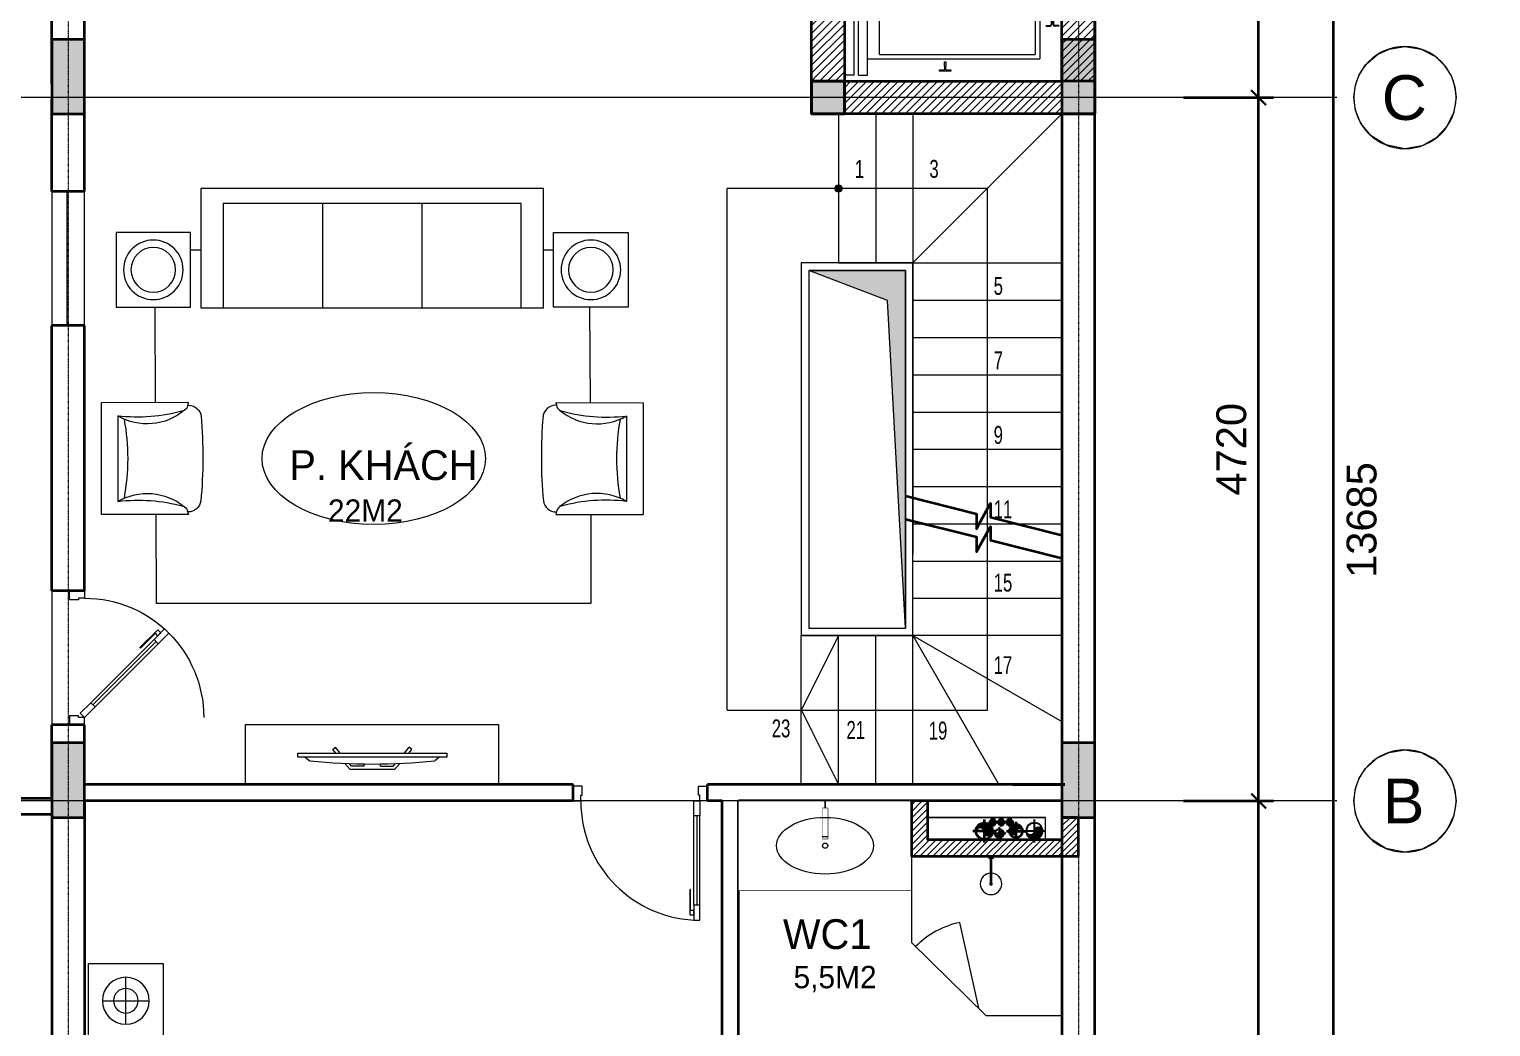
# Model space of a CAD drawing. Header units: millimetres. Extents: x -127141 to 682685, y -1234500 to 49778.
# Drawn here: x 263546 to 273356, y -187375 to -180681 of the extents above; entities that cross this region are included whole.
import ezdxf
from ezdxf.enums import TextEntityAlignment as Align

# ---------------------------------------------------------------- set-up
doc = ezdxf.new("R2010")
doc.units = ezdxf.units.MM
doc.header["$MEASUREMENT"] = 0
doc.set_wipeout_variables(frame=1)
for name, pattern in [('$AUDIT_BAD_LTYPE2', [0]), ('CENTER2', [1.125, 0.75, -0.125, 0.125, -0.125]), ('CONTINOUS', [0]), ('DASHDOT', [1, 0.5, -0.25, 0, -0.25]), ('DIVIDEX22', [1.25, 0.625, -0.25, 0, -0.125, 0, -0.25]), ('HIDDEN', [0.75, 0.5, -0.25]), ('HIDDEN2', [0.1875, 0.125, -0.0625]), ('PHANTOM2', [1.25, 0.625, -0.125, 0.125, -0.125, 0.125, -0.125]), ('PHANTOM3', [1.5, 0.625, -0.125, 0.125, -0.125, 0.125, -0.125, 0.125, -0.125])]:
    doc.linetypes.add(name, pattern=pattern)
for name, color, linetype, lineweight in [('-CONCRETE', 1, 'Continuous', 35), ('-DOOR', 137, 'Continuous', 9), ('-FURNITURE', 46, 'Continuous', 9), ('-HATCH', 8, 'Continuous', 5), ('-KH', 143, 'Continuous', 13), ('-LINE1', 7, 'Continuous', 18), ('-LINE2', 252, 'Continuous', 9), ('-WALL', 4, 'Continuous', 35), ('A-COT VACH', 2, 'Continuous', 35), ('A-DIM', 251, 'Continuous', 15), ('A-HATCH', 251, 'Continuous', 5), ('A-KY HIEU', 34, 'Continuous', 20), ('A-NET THAY', 125, 'Continuous', 18), ('A-TRUC', 251, 'DASHDOT', 5), ('A-TUONG', 7, 'Continuous', 35), ('N1.1-CN', 4, 'CONTINOUS', 35), ('N1.3-TN', 6, 'CENTER2', 35), ('N1.4-TP', 4, 'PHANTOM2', 35), ('N1.5-TH', 2, 'PHANTOM3', 30), ('N1.6-NM', 3, 'DIVIDEX22', 30), ('N4--1-OTHER1', 143, 'CONTINOUS', 15), ('N4-OTHER1', 143, 'CONTINOUS', 15), ('TEXT25', 2, 'Continuous', 13)]:
    doc.layers.add(name, color=color, linetype=linetype, lineweight=lineweight)
doc.layers.add('LUOI GIONG', color=160, linetype='Continuous', plot=False)
doc.styles.add('A1-arial', font='arial.ttf', dxfattribs={"width": 0.8})
doc.styles.get("Standard").update_dxf_attribs({"font": 'arial.ttf'})
doc.styles.add('SVN_AVO_thuong', font='')
doc.styles.add('T1', font='', dxfattribs={"height": 200})
doc.styles.get('SVN_AVO_thuong').set_extended_font_data('SVN-Avo')
doc.styles.get('T1').set_extended_font_data('VNgeometric Light')
doc.dimstyles.new('DIM_LAYOUT A2-A3', dxfattribs={"dimscale": 0, "dimtxt": 2, "dimasz": 1, "dimexe": 1, "dimexo": 0, "dimgap": 0.8, "dimtad": 1, "dimdec": 0, "dimlfac": -1, "dimzin": 0, "dimdsep": 46, "dimtxsty": 'Standard', "dimblk": 'ARCHTICK', "dimcen": 1, "dimdle": 1, "dimclrd": 256, "dimclre": 256, "dimclrt": 7, "dimadec": 0, "dimazin": 0, "dimtfac": 1, "dimtdec": 0, "dimtix": 1, "dimtofl": 0, "dimtmove": 2, "dimatfit": 3, "dimldrblk": 'ARCHTICK', "dimfxl": 1, "dimtfill": 1, "dimtolj": 1, "dimtzin": 0, "dimarcsym": 0})

# ---------------------------------------------------------------- blocks, each defined once
blk = doc.blocks.new('A$C18251349')
at = {"layer": '-LINE1'}
for points in [[(890, 4650), (999.8, 4650), (999.8, 3150), (890, 3150)], [(999.8, 2350), (889.8, 2350), (889.8, 850), (999.8, 850)]]:
    blk.add_lwpolyline(points, close=True, dxfattribs=at)
at = {"layer": '-WALL'}
for p, q in [((-0.2, 5500), (1000, 5500)), ((-0.2, 5500), (-0.2, 5390)), ((1000, 4650), (1000, 5500)), ((-0.2, 5390), (890, 5390)), ((890, 4650), (890, 5390)), ((890, 4650), (1000, 4650)), ((1000, 4650), (900, 4650)), ((889.8, 3150), (999.8, 3150)), ((889.8, 3150), (889.8, 2350)), ((999.8, 3150), (999.8, 2350)), ((889.8, 2350), (999.8, 2350)), ((889.8, 850), (999.8, 850)), ((889.8, 850), (889.8, 110)), ((999.8, 850), (999.8, 0)), ((889.8, 110), (-0.2, 110)), ((-0.2, 110), (-0.2, 0)), ((-0.2, 0), (999.8, 0))]:
    blk.add_line(p, q, dxfattribs=at)
blk = doc.blocks.new('X-5M-DH-2-CORE$0$A$C75E80C28')
at = {"layer": '-LINE2', "linetype": 'Continuous', "ltscale": 2}
for p, q in [((-510, -21.5), (-510, -50.6)), ((-506.8, -21.5), (-510, -21.5)), ((-510, -108.5), (-510, -79.4)), ((-506.8, -21.5), (-506.8, -50.6)), ((-506.8, -108.5), (-506.8, -79.4)), ((-456.2, -56.8), (-500.6, -56.8)), ((-456.2, -60), (-500.6, -60)), ((-456.2, -70), (-500.6, -70)), ((-456.2, -73.2), (-500.6, -73.2)), ((-453.2, -63), (-453.2, -67)), ((-450, -63), (-450, -67)), ((450, -63), (450, -67)), ((453.2, -63), (453.2, -67)), ((456.2, -56.8), (500.6, -56.8)), ((456.2, -60), (500.6, -60)), ((456.2, -70), (500.6, -70)), ((456.2, -73.2), (500.6, -73.2)), ((506.8, -21.5), (510, -21.5)), ((506.8, -21.5), (506.8, -50.6)), ((506.8, -108.5), (506.8, -79.4)), ((510, -21.5), (510, -50.6)), ((510, -108.5), (510, -79.4)), ((-731, -149), (731, -149)), ((-731, -1305), (-731, -149)), ((-700, -179), (700, -179)), ((-700, -1225), (-700, -179)), ((-556.8, -112.5), (-560, -112.5)), ((456.8, -112.5), (460, -112.5)), ((700, -1225), (700, -179)), ((731, -1305), (731, -149)), ((-700, -1225), (-400, -1225)), ((-400, -1305), (-400, -1225)), ((700, -1225), (400, -1225)), ((400, -1305), (400, -1225)), ((840, -1305), (-840, -1305)), ((-840, -1365), (-840, -1305)), ((840, -1365), (-840, -1365)), ((425, -1309), (-425, -1309)), ((-425, -1343), (-425, -1309)), ((425, -1343), (-425, -1343)), ((0, -1309), (0, -1343)), ((425, -1343), (425, -1309)), ((840, -1365), (840, -1305)), ((840, -1395), (-840, -1395)), ((-840, -1395), (-840, -1455)), ((-840, -1455), (-435, -1455)), ((-435, -1450), (-435, -1460)), ((-435, -1450), (-400, -1450)), ((-435, -1460), (-425, -1460)), ((-433.4, -1451.6), (-433.4, -1458.4)), ((-433.4, -1451.6), (-401.6, -1451.6)), ((-433.4, -1458.4), (-425, -1458.4)), ((430, -1406), (-430, -1406)), ((-430, -1406), (-430, -1446)), ((430, -1446), (-430, -1446)), ((-425, -1458.4), (-425, -1460)), ((-401.6, -1451.6), (-401.6, -1498.4)), ((400, -1450), (-400, -1450)), ((-400, -1450), (-400, -1500)), ((0, -1406), (0, -1446)), ((400, -1450), (400, -1500)), ((435, -1450), (400, -1450)), ((401.6, -1451.6), (401.6, -1498.4)), ((433.4, -1451.6), (401.6, -1451.6)), ((433.4, -1458.4), (425, -1458.4)), ((425, -1458.4), (425, -1460)), ((435, -1460), (425, -1460)), ((430, -1406), (430, -1446)), ((433.4, -1451.6), (433.4, -1458.4)), ((435, -1450), (435, -1460)), ((840, -1455), (435, -1455)), ((840, -1395), (840, -1455)), ((-435, -1490), (-435, -1500)), ((-435, -1490), (-425, -1490)), ((-435, -1500), (-400, -1500)), ((-433.4, -1491.6), (-433.4, -1498.4)), ((-433.4, -1491.6), (-425, -1491.6)), ((-433.4, -1498.4), (-401.6, -1498.4)), ((-425, -1490), (-425, -1491.6)), ((435, -1500), (400, -1500)), ((433.4, -1498.4), (401.6, -1498.4)), ((425, -1490), (425, -1491.6)), ((435, -1490), (425, -1490)), ((433.4, -1491.6), (425, -1491.6)), ((433.4, -1491.6), (433.4, -1498.4)), ((435, -1490), (435, -1500))]:
    blk.add_line(p, q, dxfattribs=at)
for points in [[(-450, 0), (-450, -130), (450, -130), (450, 0)], [(-200, -29), (200, -29), (200, -101), (-200, -101)], [(-36, -584), (36, -584), (36, -984), (-36, -984)]]:
    blk.add_lwpolyline(points, close=True, dxfattribs=at)
for points in [[(-780, -789), (-751, -789, 0.414214), (-750, -788), (-750, -784), (-750, -780, 0.414214), (-751, -779), (-780, -779, -0.256978), (-784.1, -781.9), (-797.9, -781.9, -0.414214), (-800.9, -778.9), (-804, -749.5, 0.414214), (-807, -746.5), (-812, -746.5), (-812, -784), (-812, -821.5), (-807, -821.5, 0.414214), (-804, -818.5), (-800.9, -789.1, -0.414214), (-797.9, -786.1), (-784.1, -786.1, -0.256978), (-780, -789)], [(780, -789), (751, -789, -0.414214), (750, -788), (750, -784), (750, -780, -0.414214), (751, -779), (780, -779, 0.256978), (784.1, -781.9), (797.9, -781.9, 0.414214), (800.9, -778.9), (804, -749.5, -0.414214), (807, -746.5), (812, -746.5), (812, -784), (812, -821.5), (807, -821.5, -0.414214), (804, -818.5), (800.9, -789.1, 0.414214), (797.9, -786.1), (784.1, -786.1, 0.256978), (780, -789)]]:
    blk.add_lwpolyline(points, format="xyb", dxfattribs=at)
for centre, radius, start, end in [((-500.6, -50.6), 9.4, 180, 270), ((-500.6, -79.4), 9.4, 90, 180), ((-500.6, -50.6), 6.2, 180, 270), ((-500.6, -79.4), 6.2, 90, 180), ((-456.2, -63), 6.2, 0, 90), ((-456.2, -63), 3, 0, 90), ((-456.2, -67), 6.2, 270, 0), ((-456.2, -67), 3, 270, 0), ((456.2, -63), 6.2, 90, 180), ((456.2, -67), 6.2, 180, 270), ((456.2, -63), 3, 90, 180), ((456.2, -67), 3, 180, 270), ((500.6, -50.6), 6.2, 270, 0), ((500.6, -50.6), 9.4, 270, 0), ((500.6, -79.4), 9.4, 0, 90), ((500.6, -79.4), 6.2, 0, 90)]:
    blk.add_arc(centre, radius, start, end, dxfattribs=at)
blk = doc.blocks.new('A$C5C575821')
at = {"layer": '-CONCRETE'}
h = blk.add_hatch(color=256, dxfattribs=at)
h.dxf.hatch_style = 1
h.paths.add_polyline_path([(0, 220), (0, 0), (220, 0), (220, 220)])
blk.add_lwpolyline([(0, 0), (220, 0), (220, 220), (0, 220)], close=True, dxfattribs=at)
blk = doc.blocks.new('A$C3F71457E')
at = {"layer": 'A-HATCH'}
h = blk.add_hatch(dxfattribs=at)
h.set_pattern_fill('ANSI31', color=256, scale=300)
h.paths.add_polyline_path([(200, 380), (-20, 380), (-20, -98.4), (18.4, -98.4), (18.4, -66.6), (11.6, -66.6), (11.6, -75), (10, -75), (10, -65), (20, -65), (20, -100), (200, -100)])
h.paths.add_polyline_path([(-20, 600), (-1480, 600), (-1480, 380), (-20, 380)])
h.paths.add_polyline_path([(-1480, 380), (-1700, 380), (-1700, -1380), (-1480, -1380)])
h.paths.add_polyline_path([(-20, -1380), (-1480, -1380), (-1480, -1600), (-20, -1600)])
h.paths.add_polyline_path([(200, -900), (20, -900), (20, -935), (10, -935), (10, -925), (11.6, -925), (11.6, -933.4), (18.4, -933.4), (18.4, -901.6), (-20, -901.6), (-20, -1380), (-20, -1380), (200, -1380)])
at = {"layer": '-CONCRETE'}
blk.add_lwpolyline([(-20, -100), (-20, 380), (-1480, 380), (-1480, -1380), (-20, -1380), (-20, -900), (200, -900), (200, -1600), (-1700, -1600), (-1700, 600), (200, 600), (200, -100), (-20, -100)], dxfattribs=at)
at = {"layer": '-LINE1'}
blk.add_line((-20, -900), (-20, -100), dxfattribs=at)
at = {"layer": '-WALL'}
for p in [(-1700, 380), (-20, 380), (-1700, -1600), (-20, -1600)]:
    blk.add_blockref('A$C5C575821', p, dxfattribs=at)
at = {"color": 2, "rotation": 90}
blk.add_blockref('X-5M-DH-2-CORE$0$A$C75E80C28', (-1480, -500), dxfattribs=at)
blk = doc.blocks.new('ghe11asdsdsdsd')
at = {"layer": '-FURNITURE', "ltscale": 5}
for p, q in [((-454, 642), (-454, -60)), ((447, 643), (445, -59)), ((339, 75), (-348, 74)), ((445, -59), (-454, -60))]:
    blk.add_line(p, q, dxfattribs=at)
for centre, radius, start, end in [((-330, 640), 103, 97.7909, 180.472), ((14, -3057), 3816, 85.1505, 95.3732), ((322, 644), 103, 359.5522, 82.2333), ((-557, 172), 481, 73.628, 77.6744), ((-435, 586), 50, 17.2905, 73.628), ((-753, 311), 469, 329.603, 39.8271), ((-1717, 235), 1379, 353.2677, 15.3477), ((745, 311), 469, 140.0382, 210.2652), ((1709, 233), 1379, 164.5193, 186.6002), ((428, 586), 50, 106.2084, 162.5459), ((548, 172), 481, 102.162, 106.2084), ((-1, -1576), 1730, 79.6029, 100.5814)]:
    blk.add_arc(centre, radius, start, end, dxfattribs=at)
blk = doc.blocks.new('GHE600')
at = {"layer": '-FURNITURE'}
for p, q in [((269949.5, 8709.7), (270649.5, 8709.7)), ((269949.5, 8043.1), (270649.5, 8043.1))]:
    blk.add_line(p, q, dxfattribs=at)
for points in [[(270145.5, 9594.8), (270145.5, 10094.8), (270645.5, 10094.8), (270645.5, 9594.8)], [(269849.5, 9526.4), (270649.5, 9526.4), (270649.5, 7226.4), (269849.5, 7226.4)], [(269949.5, 9376.4), (270649.5, 9376.4), (270649.5, 7376.4), (269949.5, 7376.4)], [(270145.5, 7158), (270145.5, 6658), (270645.5, 6658), (270645.5, 7158)]]:
    blk.add_lwpolyline(points, close=True, dxfattribs=at)
at = {"layer": '-FURNITURE', "elevation": 0}
for points in [[(271286.9, 9830.3), (270645.5, 9832.2)], [(272037.8, 6909.3), (272633.6, 6907.5), (272633.7, 9823.1), (272037.9, 9826.3)], [(270262.1, 9594.8), (270262.1, 9526.4)], [(270262, 7226.4), (270262, 7158)], [(270645.5, 6916.6), (271286.7, 6913.3)]]:
    blk.add_lwpolyline(points, dxfattribs=at)
at = {"layer": '-FURNITURE'}
for centre, radius in [((270395.5, 9844.8), 200), ((270395.5, 9844.8), 150), ((270395.5, 6908), 200), ((270395.5, 6908), 150)]:
    blk.add_circle(centre, radius, dxfattribs=at)
at = {"layer": '-FURNITURE', "extrusion": (0, 0, -1)}
blk.add_ellipse((271661.9, 8365.3), major_axis=(0, 749.6), ratio=0.589994, dxfattribs=at)
at = {"layer": '-FURNITURE', "yscale": 0.83397927038413, "zscale": 0.83397927038413}
for p, xscale, rotation in [((271659.4, 10145.3, 0), 0.83397927038413, 179.9447021404026), ((271659.4, 6607.5, 0), -0.83397927038413, 0.0552978595973772)]:
    blk.add_blockref('ghe11asdsdsdsd', p, dxfattribs=dict(at, xscale=xscale, rotation=rotation))
blk = doc.blocks.new('XR.MB.LM123$0$tvi 1')
blk.add_lwpolyline([(28.5, 0), (28.5, -1000), (0, -1000), (0, 0)], close=True)
for points in [[(28.5, -50.3), (52.4, -80.9)], [(-24.1, -235.6), (-39.1, -251.8)], [(0, -284.8), (-39.1, -251.8)], [(0, -256), (-24.1, -235.6)], [(69.7, -315.1), (111.2, -350.3), (111.2, -649.7), (69.7, -684.9)], [(89.1, -445.7), (89.1, -360), (70.9, -344.6)], [(89.1, -445.7), (73.5, -445.7)], [(89.1, -554.3), (89.1, -640), (70.9, -655.4)], [(89.1, -554.3), (73.5, -554.3)], [(0, -715.2), (-39.1, -748.2)], [(-24.1, -764.4), (-39.1, -748.2)], [(0, -744), (-24.1, -764.4)], [(28.5, -949.7), (52.4, -919.1)]]:
    blk.add_lwpolyline(points)
blk.add_arc((-4025.2, -500), 4099, 354.13109, 5.86891)
blk = doc.blocks.new('*U67')
at = {"linetype": '$AUDIT_BAD_LTYPE2'}
for p, q in [((70, 100), (70, 700)), ((90, 700), (90, 100))]:
    blk.add_line(p, q, dxfattribs=at)
for points in [[(50, 700), (90, 700), (90, 800), (50, 800), (50, 700)], [(50, 702.9), (50, 100)], [(50, 100), (90, 100), (90, 0), (50, 0), (50, 100)]]:
    blk.add_lwpolyline(points)
for points in [[(118.3, 594.5), (118.3, 764.1), (90, 764.1), (90, 735.9), (112.6, 735.9), (112.6, 594.5)], [(0, 0), (50, 0), (50, -40), (60, -40), (60, -100), (0, -100)], [(900, 0), (850, 0), (850, -40), (840, -40), (840, -100), (900, -100)]]:
    blk.add_lwpolyline(points, close=True)
at = {"linetype": '$AUDIT_BAD_LTYPE2', "ltscale": 0.3}
blk.add_arc((50, 0), 800, 0, 90, dxfattribs=at)
blk = doc.blocks.new('*U1332')
at = {"linetype": '$AUDIT_BAD_LTYPE2'}
for p, q in [((134.9, 56.6), (559.1, 480.8)), ((573.3, 466.7), (149, 42.4))]:
    blk.add_line(p, q, dxfattribs=at)
for points in [[(547, 497), (120.7, 70.7)], [(545, 495), (573.3, 466.7), (644, 537.4), (615.7, 565.7), (545, 495)], [(120.7, 70.7), (149, 42.4), (78.3, -28.3), (50, 0), (120.7, 70.7)]]:
    blk.add_lwpolyline(points)
for points in [[(518.7, 372.1), (638.6, 492.1), (618.6, 512), (598.6, 492.1), (614.6, 476.1), (514.7, 376.1)], [(0, 0), (50, 0), (50, -40), (60, -40), (60, -100), (0, -100)], [(900, 0), (850, 0), (850, -40), (840, -40), (840, -100), (900, -100)]]:
    blk.add_lwpolyline(points, close=True)
at = {"linetype": '$AUDIT_BAD_LTYPE2', "ltscale": 0.3}
blk.add_arc((50, 0), 800, 0, 90, dxfattribs=at)
blk = doc.blocks.new('Sink_Cicle')
blk.add_lwpolyline([(17.5, -50), (-17.5, -50), (-17.5, -252.3), (17.5, -252.3)], close=True)
blk.add_circle((0, -300), 17.5)
at = {"layer": 'Defpoints'}
blk.add_line((0, -100), (0, 0), dxfattribs=at)
blk.add_wipeout([(17.5, -50), (-17.5, -50), (-17.5, -252.3), (17.5, -252.3)])
at = {"layer": '-FURNITURE', "linetype": 'Continuous'}
blk.add_ellipse((0, -300), major_axis=(-325, 0), ratio=0.584615, dxfattribs=at)
blk.add_line((-17.5, -237.3), (17.5, -237.3))
blk = doc.blocks.new('*U2509')
at = {"ltscale": 300}
blk.add_lwpolyline([(0, 0), (1160, 0), (1160, -600), (0, -600)], close=True, dxfattribs=at)
blk.add_wipeout([(0, 0), (1160, 0), (1160, -600), (0, -600)], dxfattribs=at)
blk.add_blockref('Sink_Cicle', (580, 0), dxfattribs=at)
blk = doc.blocks.new('shower')
for points in [[(180919.3, -32316.5), (180912.3, -32316.5), (180912.3, -32146.6), (180919.3, -32146.6)], [(180929.4, -32326.6), (180902.3, -32326.6), (180902.3, -32316.5), (180929.4, -32316.5)]]:
    blk.add_lwpolyline(points, close=True)
for radius, start, end in [(72, 272.79067, 267.20933), (8.35, 294.83554, 245.16446)]:
    blk.add_arc((180915.8, -32146.6), radius, start, end)
blk = doc.blocks.new('G1600')
for p, q in [((137477.1, -212827.2), (139077.1, -212827.2)), ((137227.7, -213391.7), (137227.7, -213076.9)), ((139326.5, -213391.7), (139326.5, -213076.9)), ((137385.1, -213234.3), (137070.3, -213234.3)), ((139169, -213234.3), (139483.9, -213234.3))]:
    blk.add_line(p, q)
blk.add_lwpolyline([(137477.1, -213484.2), (137477.1, -211484.2), (139077.1, -211484.2), (139077.1, -213484.2), (137477.1, -213484.2)])
for points in [[(136977.1, -213484.2), (136977.1, -212984.4), (137477.1, -212984.4), (137477.1, -213484.2)], [(137617.1, -213375.2), (137617.1, -212998.7), (138234.6, -212998.7), (138234.6, -213375.2)], [(138937.1, -213375.2), (138937.1, -212998.7), (138319.6, -212998.7), (138319.6, -213375.2)], [(139577.1, -213484.2), (139577.1, -212984.4), (139077.1, -212984.4), (139077.1, -213484.2)]]:
    blk.add_lwpolyline(points, close=True)
for centre, radius in [((137227.7, -213234.3), 157.4), ((137227.7, -213234.3), 82.4), ((139326.5, -213234.3), 157.4), ((139326.5, -213234.3), 82.4)]:
    blk.add_circle(centre, radius)
blk = doc.blocks.new('cot 220')
at = {"layer": 'A-COT VACH'}
h = blk.add_hatch(color=251, dxfattribs=at)
h.dxf.hatch_style = 1
h.paths.add_polyline_path([(110, 110), (-110, 110), (-110, -110), (110, -110)])
blk.add_lwpolyline([(-110, -110), (110, -110), (110, 110), (-110, 110)], close=True, dxfattribs=at)
blk = doc.blocks.new('Tag - Metric')
blk.add_lwpolyline([(0, 3.443), (-1.104, 3.261), (-2.059, 2.759), (-2.71, 2.124), (-3.133, 1.427), (-3.365, 0.727), (-3.443, 0), (-3.298, -0.988), (-2.832, -1.958), (-2.112, -2.719), (-1.155, -3.243), (0, -3.443), (1.284, -3.195), (2.286, -2.575), (2.964, -1.751), (3.329, -0.88), (3.443, 0), (3.338, 0.844), (3.082, 1.534), (2.652, 2.196), (1.843, 2.908), (1.07, 3.272), (0, 3.443)], close=True)
blk.add_circle((0, 0), 3.443)
at = {"style": 'A1-arial', "flags": 8}
blk.add_attdef('1', text='', height=3, dxfattribs=at).set_placement((0, 0), align=Align.MIDDLE_CENTER)
blk = doc.blocks.new('_ArchTick')
at = {"color": 0, "linetype": 'ByBlock', "const_width": 0.15}
blk.add_lwpolyline([(-0.5, -0.5), (0.5, 0.5)], dxfattribs=at)
blk = doc.blocks.new('*D2240')
at = {"layer": 'A-DIM', "lineweight": -2, "transparency": 16777216}
for p, q in [((12710.6, 5473.9), (12710.6, 10389)), ((12206.4, 10289), (12810.6, 10289)), ((12230.3, 5573.9), (12810.6, 5573.9))]:
    blk.add_line(p, q, dxfattribs=at)
at = {"layer": 'Defpoints', "color": 0, "transparency": 16777216}
for p in [(12206.4, 10289, 0), (12710.6, 10289), (12230.3, 5573.9, 0)]:
    blk.add_point(p, dxfattribs=at)
at = {"layer": 'A-DIM', "lineweight": -2, "transparency": 16777216, "xscale": 100, "yscale": 100, "zscale": 100}
for p, rotation in [((12710.6, 10289), 90), ((12710.6, 5573.9), 270)]:
    blk.add_blockref('_ArchTick', p, dxfattribs=dict(at, rotation=rotation))
at = {"layer": 'A-DIM', "color": 7, "transparency": 16777216, "insert": (12528.5, 7931.5), "char_height": 200, "attachment_point": 5, "rotation": 90, "bg_fill": 3, "box_fill_scale": 1.25, "bg_fill_color": 256, "bg_fill_true_color": 13158600, "bg_fill_transparency": 0}
blk.add_mtext('\\A1;4715', dxfattribs=at)
blk = doc.blocks.new('*D2241')
at = {"layer": 'A-DIM', "lineweight": -2, "transparency": 16777216}
for p, q in [((12710.6, 10189), (12710.6, 15109)), ((12206.4, 15009), (12810.6, 15009)), ((12206.4, 10289), (12810.6, 10289))]:
    blk.add_line(p, q, dxfattribs=at)
at = {"layer": 'Defpoints', "color": 0, "transparency": 16777216}
for p in [(12206.4, 15009, 0), (12710.6, 15009), (12206.4, 10289, 0)]:
    blk.add_point(p, dxfattribs=at)
at = {"layer": 'A-DIM', "lineweight": -2, "transparency": 16777216, "xscale": 100, "yscale": 100, "zscale": 100}
for p, rotation in [((12710.6, 15009), 90), ((12710.6, 10289), 270)]:
    blk.add_blockref('_ArchTick', p, dxfattribs=dict(at, rotation=rotation))
at = {"layer": 'A-DIM', "color": 7, "transparency": 16777216, "insert": (12528.5, 12649), "char_height": 200, "attachment_point": 5, "rotation": 90, "bg_fill": 3, "box_fill_scale": 1.25, "bg_fill_color": 256, "bg_fill_true_color": 13158600, "bg_fill_transparency": 0}
blk.add_mtext('\\A1;4720', dxfattribs=at)
blk = doc.blocks.new('*D2247')
at = {"layer": 'A-DIM', "lineweight": -2, "transparency": 16777216}
for p, q in [((13210.6, 19249), (13210.6, 5364)), ((12230.3, 19149), (13310.6, 19149)), ((12230.3, 5464), (13310.6, 5464))]:
    blk.add_line(p, q, dxfattribs=at)
at = {"layer": 'Defpoints', "color": 0, "transparency": 16777216}
for p in [(12230.3, 19149), (12230.3, 5464, 0), (13210.6, 5464)]:
    blk.add_point(p, dxfattribs=at)
at = {"layer": 'A-DIM', "lineweight": -2, "transparency": 16777216, "xscale": 100, "yscale": 100, "zscale": 100}
for p, rotation in [((13210.6, 19149), 90), ((13210.6, 5464), 270)]:
    blk.add_blockref('_ArchTick', p, dxfattribs=dict(at, rotation=rotation))
at = {"layer": 'A-DIM', "color": 7, "transparency": 16777216, "insert": (13402.9, 12174), "char_height": 200, "attachment_point": 5, "rotation": 90, "bg_fill": 3, "box_fill_scale": 1.25, "bg_fill_color": 256, "bg_fill_true_color": 13158600, "bg_fill_transparency": 0}
blk.add_mtext('\\A1;13685', dxfattribs=at)
blk = doc.blocks.new('*D2255')
at = {"layer": 'A-DIM', "lineweight": -2, "transparency": 16777216}
for p, q in [((12710.6, 14909), (12710.6, 19139)), ((12206.4, 19039), (12810.6, 19039)), ((12206.4, 15009), (12810.6, 15009))]:
    blk.add_line(p, q, dxfattribs=at)
at = {"layer": 'Defpoints', "color": 0, "transparency": 16777216}
for p in [(12206.4, 19039, 0), (12710.6, 19039), (12206.4, 15009, 0)]:
    blk.add_point(p, dxfattribs=at)
at = {"layer": 'A-DIM', "lineweight": -2, "transparency": 16777216, "xscale": 100, "yscale": 100, "zscale": 100}
for p, rotation in [((12710.6, 19039), 90), ((12710.6, 15009), 270)]:
    blk.add_blockref('_ArchTick', p, dxfattribs=dict(at, rotation=rotation))
at = {"layer": 'A-DIM', "color": 7, "transparency": 16777216, "insert": (12528.4, 17024), "char_height": 200, "attachment_point": 5, "rotation": 90, "bg_fill": 3, "box_fill_scale": 1.25, "bg_fill_color": 256, "bg_fill_true_color": 13158600, "bg_fill_transparency": 0}
blk.add_mtext('\\A1;4030', dxfattribs=at)
blk = doc.blocks.new('N-ONGDUNG')
at = {"layer": 'N4-OTHER1', "ltscale": 10}
h = blk.add_hatch(dxfattribs=at)
h.set_pattern_fill('ANSI31', color=256, scale=36, angle=-90, style=0)
h.set_pattern_definition([(315, (39548.85, 159241.4585), (3.18198052, 3.18198052), [])])
h.paths.add_polyline_path([(0, 45, -0.414214), (45, 0), (0, 0)])
h.paths.add_polyline_path([(-45, 0, -0.414214), (0, 45), (0, 0, 1)])
h.paths.add_polyline_path([(0, 0), (45, 0, -1)])
at = {"linetype": 'Continuous', "ltscale": 10}
for p, q in [((63, 0), (-63, 0)), ((0, 63), (0, -63))]:
    blk.add_line(p, q, dxfattribs=at)
blk.add_circle((0, 0), 45, dxfattribs=at)
for centre, start, end in [((-22.5, 0), 0, 180), ((22.5, 0), 180, 0)]:
    blk.add_arc(centre, 22.5, start, end, dxfattribs=at)
blk = doc.blocks.new('A$C8515276a')
at = {"layer": 'A-COT VACH'}
h = blk.add_hatch(color=251, dxfattribs=at)
h.dxf.hatch_style = 1
h.paths.add_polyline_path([(4830.6, 15399.1), (4610.6, 15399.1), (4610.6, 14899.1), (4830.6, 14899.1)])
h = blk.add_hatch(color=251, dxfattribs=at)
h.dxf.hatch_style = 1
h.paths.add_polyline_path([(11610.6, 15399), (11390.6, 15399), (11390.6, 14899), (11610.6, 14899)])
h = blk.add_hatch(color=251, dxfattribs=at)
h.dxf.hatch_style = 1
h.paths.add_polyline_path([(4830.6, 10679.1), (4610.6, 10679.1), (4610.6, 10179.1), (4830.6, 10179.1)])
h = blk.add_hatch(color=251, dxfattribs=at)
h.dxf.hatch_style = 1
h.paths.add_polyline_path([(11610.6, 10679), (11390.6, 10679), (11390.6, 10179), (11610.6, 10179)])
for points in [[(4830.6, 14899.1), (4830.6, 15399.1), (4610.6, 15399.1), (4610.6, 14899.1)], [(11610.6, 14899), (11610.6, 15399), (11390.6, 15399), (11390.6, 14899)], [(4830.6, 10179.1), (4830.6, 10679.1), (4610.6, 10679.1), (4610.6, 10179.1)], [(11610.6, 10179), (11610.6, 10679), (11390.6, 10679), (11390.6, 10179)]]:
    blk.add_lwpolyline(points, close=True, dxfattribs=at)
at = {"layer": 'A-TRUC', "ltscale": 3, "elevation": 0}
for points in [[(4720.6, 21862.5), (4720.6, 932.5)], [(11500.6, 21862.5), (11500.6, 932.5)]]:
    blk.add_lwpolyline(points, dxfattribs=at)
at = {"layer": 'A-COT VACH', "xscale": -1}
blk.add_blockref('cot 220', (9820.5, 15009, 0), dxfattribs=at)
at = {"layer": 'A-KY HIEU'}
ref = blk.add_blockref('Tag - Metric', (13692.6, 15009, 0), dxfattribs=dict(at, xscale=-99.58625416537795, yscale=99.58625416537795, zscale=99.58625416537795))
ref.add_attrib('DETAIL#', 'C', dxfattribs={"layer": '0', "height": 300, "style": 'A1-arial'}).set_placement((13688.3, 15009, 0), align=Align.MIDDLE_CENTER)
ref = blk.add_blockref('Tag - Metric', (13692.6, 10289, 0), dxfattribs=dict(at, xscale=-99.58625416537795, yscale=99.58625416537795, zscale=99.58625416537795))
ref.add_attrib('DETAIL#', 'B', dxfattribs={"layer": '0', "height": 300, "style": 'A1-arial'}).set_placement((13684.2, 10289, 0), align=Align.MIDDLE_CENTER)
at = {"layer": 'A-DIM'}
dim = blk.add_linear_dim(base=(12710.6, 10289, 0), p1=(12230.3, 5573.9, 0), p2=(12206.4, 10289, 0), angle=270, dimstyle='DIM_LAYOUT A2-A3', override={"dimscale": 100}, dxfattribs=at)
dim.commit()
dim.dimension.update_dxf_attribs({"geometry": '*D2240', "text_midpoint": (12528.5, 7931.5, 0)})
dim = blk.add_linear_dim(base=(12710.6, 15009, 0), p1=(12206.4, 10289, 0), p2=(12206.4, 15009, 0), angle=270, dimstyle='DIM_LAYOUT A2-A3', override={"dimscale": 100}, dxfattribs=at)
dim.commit()
dim.dimension.update_dxf_attribs({"geometry": '*D2241', "text_midpoint": (12528.5, 12649, 0)})
dim = blk.add_linear_dim(base=(13210.6, 5464, 0), p1=(12230.3, 19149, 0), p2=(12230.3, 5464, 0), angle=90, dimstyle='DIM_LAYOUT A2-A3', override={"dimscale": 100}, dxfattribs=at)
dim.commit()
dim.dimension.update_dxf_attribs({"geometry": '*D2247', "text_midpoint": (13402.9, 12174, 0), "dimtype": 128})
at = {"layer": 'A-TRUC', "ltscale": 3}
for p, q in [((13235.3, 10289, 0), (614.8, 10289, 0)), ((13189.8, 10289, 0), (774.1, 10289, 0))]:
    blk.add_line(p, q, dxfattribs=at)
at = {"layer": 'A-DIM'}
dim = blk.add_linear_dim(base=(12710.6, 19039, 0), p1=(12206.4, 15009, 0), p2=(12206.4, 19039, 0), angle=270, dimstyle='DIM_LAYOUT A2-A3', override={"dimscale": 100}, dxfattribs=at)
dim.commit()
dim.dimension.update_dxf_attribs({"geometry": '*D2255', "text_midpoint": (12528.4, 17024, 0)})
at = {"layer": 'A-TRUC', "ltscale": 3}
for p, q in [((13235.3, 15009, 0), (614.8, 15009, 0)), ((13189.8, 15009, 0), (774.1, 15009, 0))]:
    blk.add_line(p, q, dxfattribs=at)
at = {"layer": 'Defpoints', "color": 1, "linetype": 'HIDDEN', "ltscale": 300, "elevation": 0}
blk.add_lwpolyline([(13210.6, 22949), (810.6, 22949), (810.6, 1946.2), (13210.6, 1946.2)], close=True, dxfattribs=at)

msp = doc.modelspace()

# ---------------------------------------------------------------- hatches: boundary and pattern name
at = {"layer": '-HATCH', "true_color": 0x8c8896}
h = msp.add_hatch(color=252, dxfattribs=at)
h.dxf.hatch_style = 1
edge = h.paths.add_edge_path()
edge.add_arc((268977.5, -181750), 24.6, 0, 360)
h = msp.add_hatch(color=252, dxfattribs=at)
h.dxf.hatch_style = 1
h.paths.add_polyline_path([(268777.5, -182300), (269427.5, -182300), (269427.5, -184700), (269306.2, -182502.6)])

# ---------------------------------------------------------------- linework, layer by layer
at = {"layer": '-DOOR'}
msp.add_line((263797.5, -181770), (263797.5, -182670), dxfattribs=at)
msp.add_lwpolyline([(263697.5, -182670), (263917.5, -182670), (263917.5, -181770), (263697.5, -181770)], close=True, dxfattribs=at)
msp.add_lwpolyline([(263697.5, -184449.4), (263697.5, -185349.4)], dxfattribs=at)
at = {"layer": '-FURNITURE'}
msp.add_lwpolyline([(266698.1, -185349.4), (264996.2, -185349.4), (264996.2, -185749.4), (266698.1, -185749.4)], close=True, dxfattribs=at)
msp.add_lwpolyline([(269918.8, -187251.3), (269792.2, -186674.8)], dxfattribs=at)
msp.add_arc((269918.8, -187261.3), 600, 102.17975, 135, dxfattribs=at)
at = {"layer": '-HATCH'}
msp.add_lwpolyline([(268777.5, -182300), (269427.5, -182300), (269427.5, -184700), (269306.2, -182502.6), (268777.5, -182300)], dxfattribs=at)
at = {"layer": '-KH', "linetype": 'HIDDEN2', "ltscale": 5}
msp.add_lwpolyline([(268227.5, -185250), (269977.5, -185250), (269977.5, -181750), (268227.5, -181750)], close=True, dxfattribs=at)
msp.add_lwpolyline([(268977.5, -184750), (268727.5, -185250), (268977.5, -185750)], dxfattribs=at)
at = {"layer": '-KH'}
msp.add_circle((268977.5, -181750), 24.6, dxfattribs=at)
at = {"layer": '-LINE1'}
for p, q in [((268977.5, -181250), (268977.5, -182250)), ((269227.5, -181250), (269227.5, -182250)), ((269477.5, -181250), (269477.5, -184203.4)), ((269477.5, -182250), (270477.5, -181250)), ((269477.5, -182250), (268727.5, -182250)), ((268977.5, -182250), (270477.5, -182250)), ((269477.5, -185750), (269477.5, -182250)), ((269477.5, -182500), (270477.5, -182500)), ((269477.5, -182750), (270477.5, -182750)), ((269477.5, -183000), (270477.5, -183000)), ((269477.5, -183250), (270477.5, -183250)), ((269477.5, -183500), (270477.5, -183500)), ((269477.5, -183750), (270477.5, -183750)), ((269477.5, -184000), (270477.5, -184000)), ((269477.5, -184250), (270477.5, -184250)), ((269477.5, -184500), (270477.5, -184500)), ((268727.5, -185750), (268727.5, -184750)), ((269477.5, -184750), (268727.5, -184750)), ((270477.5, -184750), (268815.7, -184750)), ((268977.5, -185750), (268977.5, -184750)), ((269227.5, -185750), (269227.5, -184750)), ((269477.5, -184750), (270477.5, -185327.4)), ((269477.5, -184750), (270054.8, -185750))]:
    msp.add_line(p, q, dxfattribs=at)
for points in [[(268727.5, -184750), (269477.5, -184750), (269477.5, -182250), (268727.5, -182250)], [(268777.5, -184700), (269427.5, -184700), (269427.5, -182300), (268777.5, -182300)]]:
    msp.add_lwpolyline(points, close=True, dxfattribs=at)
at = {"layer": '-WALL'}
for p, q in [((270697.5, -190685), (270697.5, -177000)), ((263697.5, -181050), (263697.5, -179700)), ((263917.5, -181770), (263917.5, -179700)), ((263697.5, -181770), (263697.5, -181150)), ((270477.5, -181250), (270477.5, -185750)), ((263917.5, -181770), (263697.5, -181770)), ((263697.5, -184449.4), (263697.5, -182670)), ((263917.5, -182670), (263697.5, -182670)), ((263917.5, -184449.4), (263917.5, -182670)), ((263917.5, -184449.4), (263697.5, -184449.4)), ((263697.5, -185850), (263697.5, -185349.4)), ((263917.5, -185349.4), (263697.5, -185349.4)), ((263917.5, -185750), (263917.5, -185349.4)), ((267197.5, -185750), (263917.5, -185750)), ((267197.5, -185860), (267197.5, -185750)), ((270147.5, -185750), (268097.5, -185750)), ((268097.5, -185860), (268097.5, -185750)), ((270497.5, -185750), (268835.7, -185750)), ((270147.5, -185750), (270497.5, -185750)), ((267197.5, -185860), (263917.5, -185860)), ((263917.5, -185860), (263917.5, -190465)), ((268197.5, -185860), (268097.5, -185860)), ((268197.5, -189050), (268197.5, -185860)), ((270477.5, -185860, 0), (268307.5, -185860)), ((268307.5, -188290), (268307.5, -185860)), ((270477.5, -185860, 0), (270477.5, -188290)), ((263697.5, -185950), (263697.5, -190687.7))]:
    msp.add_line(p, q, dxfattribs=at)
for points in [[(269427.4, -183813.4), (269903.8, -183932.4), (269903.8, -184033.7), (269997.1, -183862), (269997.1, -183955.8), (270477.5, -184075.9)], [(269427.4, -183968.4), (269903.8, -184087.5), (269903.8, -184188.7), (269997.1, -184017.1), (269997.1, -184110.8), (270477.5, -184230.9)]]:
    msp.add_lwpolyline(points, dxfattribs=at)
at = {"layer": 'LUOI GIONG'}
for points in [[(245697.5, -175000), (270697.5, -175000), (270697.5, -200000), (245697.5, -200000)], [(270697.5, -175000), (295697.5, -175000), (295697.5, -200000), (270697.5, -200000)]]:
    msp.add_lwpolyline(points, close=True, dxfattribs=at)

# ---------------------------------------------------------------- block references
at = {"layer": '-DOOR', "xscale": -1, "rotation": 270}
msp.add_blockref('*U1332', (263917.1, -185349.4), dxfattribs=at)
at = {"layer": '-DOOR', "rotation": 180}
msp.add_blockref('*U67', (268097.5, -185860), dxfattribs=at)
at = {"layer": '-FURNITURE', "xscale": -1}
for name, p, rotation in [('GHE600', (274223.6, 88099.7), 89.99999998994852), ('G1600', (477428.7, -326527.1), 270)]:
    msp.add_blockref(name, p, dxfattribs=dict(at, rotation=rotation))
at = {"layer": '-FURNITURE', "extrusion": (0, 0, -1), "xscale": -1, "rotation": 90.00368972240832}
msp.add_blockref('XR.MB.LM123$0$tvi 1', (-266348.8, -185538.3), dxfattribs=at)
at = {"layer": '-FURNITURE', "rotation": 180}
msp.add_blockref('shower', (450917.3, -218562.5), dxfattribs=at)
at = {"layer": '-WALL', "rotation": 180}
msp.add_blockref('A$C3F71457E', (268997.3, -180650), dxfattribs=at)
at = {"layer": '-WALL', "xscale": -1}
msp.add_blockref('A$C18251349', (263697.5, -185950), dxfattribs=at)

# ---------------------------------------------------------------- texts
at = {"layer": 'Defpoints', "style": 'T1', "width": 0.7}
for s, p in [('1', (269087.5, -181678.6)), ('3', (269587.5, -181678.6)), ('5', (270019, -182463.7)), ('7', (270019, -182963.7)), ('9', (270019, -183463.7)), ('11', (270019, -183963.7)), ('15', (270019, -184454.7)), ('17', (270019, -185008.3)), ('23', (268529.4, -185432.9)), ('21', (269031.2, -185443.7)), ('19', (269583.2, -185447.8))]:
    msp.add_text(s, height=120, rotation=360, dxfattribs=at).set_placement(p)
at = {"layer": 'TEXT25'}
for s, height, style, p in [('P. KHÁCH ', 200, 'SVN_AVO_thuong', (265292, -183706.4)), ('22M2', 150, 'T1', (265551.2, -183986.6)), ('WC1', 200, 'SVN_AVO_thuong', (268604.6, -186853.5)), ('5,5M2', 150, 'T1', (268676, -187116.6))]:
    msp.add_text(s, height=height, rotation=360, dxfattribs=dict(at, style=style)).set_placement(p)

# ---------------------------------------------------------------- next in the draw order: block references
at = {"layer": '-FURNITURE', "extrusion": (0, 0, -1), "xscale": -1, "zscale": -1}
msp.add_blockref('*U2509', (-268307.5, -185860), dxfattribs=at)

# ---------------------------------------------------------------- next in the draw order: linework, layer by layer
at = {"layer": '-FURNITURE'}
msp.add_lwpolyline([(269467.5, -185860), (269467.5, -186810), (269967.5, -187300), (270472, -187300)], dxfattribs=at)

# ---------------------------------------------------------------- next in the draw order: block references
at = {"layer": '-WALL'}
msp.add_blockref('A$C8515276a', (259086.8, -196149), dxfattribs=at)

# ---------------------------------------------------------------- next in the draw order: hatches: boundary and pattern name
at = {"layer": 'A-HATCH'}
h = msp.add_hatch(dxfattribs=at)
h.set_pattern_fill('ANSI31', color=256, scale=250, angle=180)
h.set_pattern_definition([(225, (574055.09, -623188), (22.097087, -22.097087), [])])
h.paths.add_polyline_path([(269577.5, -185860), (269467.5, -185860), (269467.5, -186230), (270587.5, -186230), (270587.5, -185970), (270477.5, -185970), (270477.5, -186120), (269577.5, -186120)])

# ---------------------------------------------------------------- next in the draw order: linework, layer by layer
at = {"layer": 'A-NET THAY'}
msp.add_line((269577.5, -185970, 0), (270367.5, -185970, 0), dxfattribs=at)
at = {"layer": 'A-TUONG'}
msp.add_lwpolyline([(269577.5, -185860), (269467.5, -185860), (269467.5, -186230), (270587.5, -186230), (270587.5, -185970), (270477.5, -185970), (270477.5, -185970), (270477.5, -186120), (269577.5, -186120), (269577.5, -185860)], dxfattribs=at)
at = {"layer": 'N4--1-OTHER1', "color": 1, "elevation": 0}
msp.add_lwpolyline([(270367.5, -186120), (270367.5, -185970), (269577.5, -185970), (269577.5, -186120)], close=True, dxfattribs=at)

# ---------------------------------------------------------------- next in the draw order: block references
at = {"layer": 'N1.1-CN', "xscale": -0.4444444444444445, "yscale": 0.4444444444444445, "zscale": 0.4444444444444445, "rotation": 180}
for p in [(270013.6, -186002.2, 0), (270069.6, -186002.2, 0), (270125.6, -186002.2, 0)]:
    msp.add_blockref('N-ONGDUNG', p, dxfattribs=at)
at = {"layer": 'N1.3-TN', "xscale": -1}
msp.add_blockref('N-ONGDUNG', (270168.7, -186062.2, 0), dxfattribs=at)
at = {"layer": 'N1.4-TP', "xscale": 1.222222222222222, "yscale": 1.222222222222222, "zscale": 1.222222222222222}
msp.add_blockref('N-ONGDUNG', (269955.6, -186062.2, 0), dxfattribs=at)
at = {"layer": 'N1.5-TH', "xscale": -0.6666666666666666, "yscale": 0.6666666666666666, "zscale": 0.6666666666666666, "rotation": 180}
msp.add_blockref('N-ONGDUNG', (270057.7, -186078.2, 0), dxfattribs=at)
at = {"layer": 'N1.6-NM', "xscale": -1.222222222222222, "yscale": 1.222222222222222, "zscale": 1.222222222222222, "rotation": 180}
msp.add_blockref('N-ONGDUNG', (270292.7, -186062.2, 0), dxfattribs=at)

doc.saveas('drawing.dxf')
